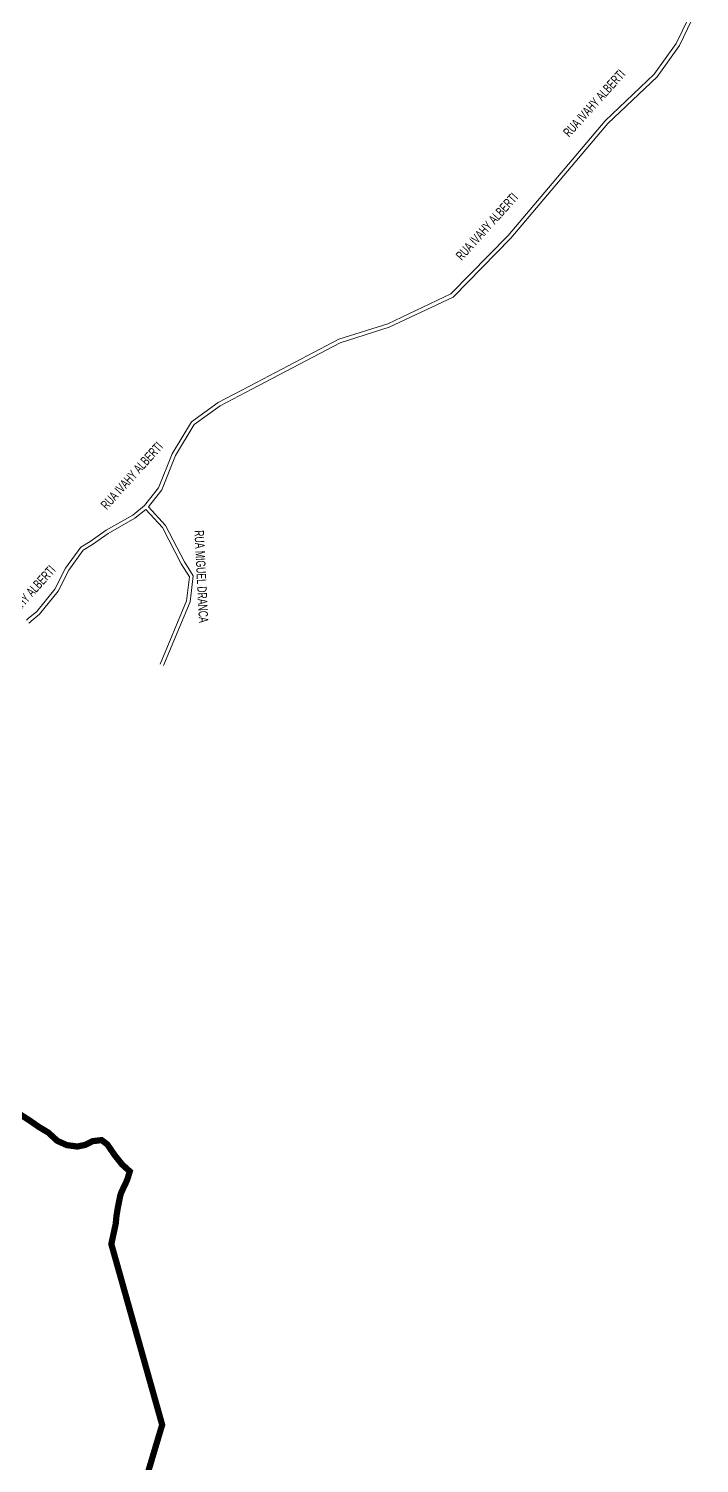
# Model space of a CAD drawing. Header units: millimetres. Extents: x 617885 to 663705, y 7172943 to 7234736.
# Drawn here: x 650852 to 651927, y 7194849 to 7197148 of the extents above; entities that cross this region are included whole.
import ezdxf

# ---------------------------------------------------------------- set-up
doc = ezdxf.new("R2010")
doc.units = ezdxf.units.MM
doc.layers.add('BAIRROS', color=12, linetype='Continuous')
doc.layers.add('TOP_VIAS 10.000', color=7, linetype='Continuous', lineweight=9)
doc.layers.add('VIAS', color=7, linetype='Continuous', lineweight=5)
doc.styles.add('LDUP', font='LDUP.SHX')

msp = doc.modelspace()

# ---------------------------------------------------------------- linework, layer by layer
at = {"layer": 'BAIRROS', "lineweight": 40, "ltscale": 0.3, "const_width": 10}
msp.add_lwpolyline([(651036.3, 7194809.8), (651066.3, 7194910.3), (650984.8, 7195200), (650991.8, 7195232.1), (650993.2, 7195246.3), (650995.5, 7195259.7), (650998.9, 7195276.7), (651000.6, 7195282.3), (651010.1, 7195302.4), (651014.4, 7195316.4), (651001.8, 7195327.9), (650990, 7195342.7), (650978.4, 7195359.7), (650969.3, 7195366.6), (650963.3, 7195365.9), (650954.8, 7195364.9), (650943, 7195358.9), (650930.1, 7195356.3), (650913.4, 7195358.6), (650898.1, 7195365.5), (650883.9, 7195378.6), (650869, 7195387.5), (650852.4, 7195399), (650835, 7195410.1)], dxfattribs=at)
at = {"layer": 'VIAS', "color": 253}
for points in [[(650848.8, 7196200), (650851.7, 7196202.6), (650865.3, 7196213.9), (650894.4, 7196249.7), (650911.6, 7196283.5), (650935.7, 7196316.9), (650951.1, 7196326.2), (650976.4, 7196344), (651019.2, 7196368.3), (651038.1, 7196383.6), (651060.6, 7196412.1), (651082.4, 7196466.4), (651113.1, 7196518), (651156.2, 7196548.8), (651207.3, 7196575.5), (651349.2, 7196650.2), (651427.9, 7196675.2), (651529, 7196722.8), (651620.6, 7196816.3), (651776.1, 7197000.5), (651854.8, 7197074.9), (651890.1, 7197124.3), (651920.9, 7197187.9)], [(651927.1, 7197186.8), (651895.3, 7197121.2), (651859.3, 7197070.9), (651780.5, 7196996.3), (651625.1, 7196812.3), (651532.5, 7196717.8), (651430.1, 7196669.6), (651351.5, 7196644.7), (651210.1, 7196570.2), (651159.4, 7196543.6), (651117.6, 7196513.8), (651087.8, 7196463.7), (651065.9, 7196409.1), (651044.2, 7196381.7), (651071.8, 7196351.8), (651102.2, 7196293.4), (651116.1, 7196270.8), (651111, 7196229.4), (651068.5, 7196127.3)], [(650852.4, 7196195.4), (650869.6, 7196209.6), (650899.5, 7196246.5), (650916.7, 7196280.3), (650939.8, 7196312.4), (650954.4, 7196321.2), (650979.6, 7196338.9), (651022.5, 7196363.3), (651039.9, 7196377.4), (651066.9, 7196348.3), (651097, 7196290.4), (651109.9, 7196269.4), (651105.2, 7196230.9), (651062.9, 7196129.6)]]:
    msp.add_lwpolyline(points, dxfattribs=at)

# ---------------------------------------------------------------- texts
at = {"layer": 'TOP_VIAS 10.000', "color": 251, "style": 'LDUP', "width": 0.69}
for s, rotation, p in [('RUA IVAHY ALBERTI', 47.926, (651718.6, 7196973.1)), ('RUA IVAHY ALBERTI', 47.926, (651546.6, 7196775.4)), ('RUA IVAHY ALBERTI', 47.926, (650977.6, 7196376)), ('RUA MIGUEL DRANCA', 272.8116, (651118, 7196343.7)), ('RUA IVAHY ALBERTI', 47.926, (650805.6, 7196178.3))]:
    msp.add_text(s, height=15, rotation=rotation, dxfattribs=at).set_placement(p)

doc.saveas('drawing.dxf')
